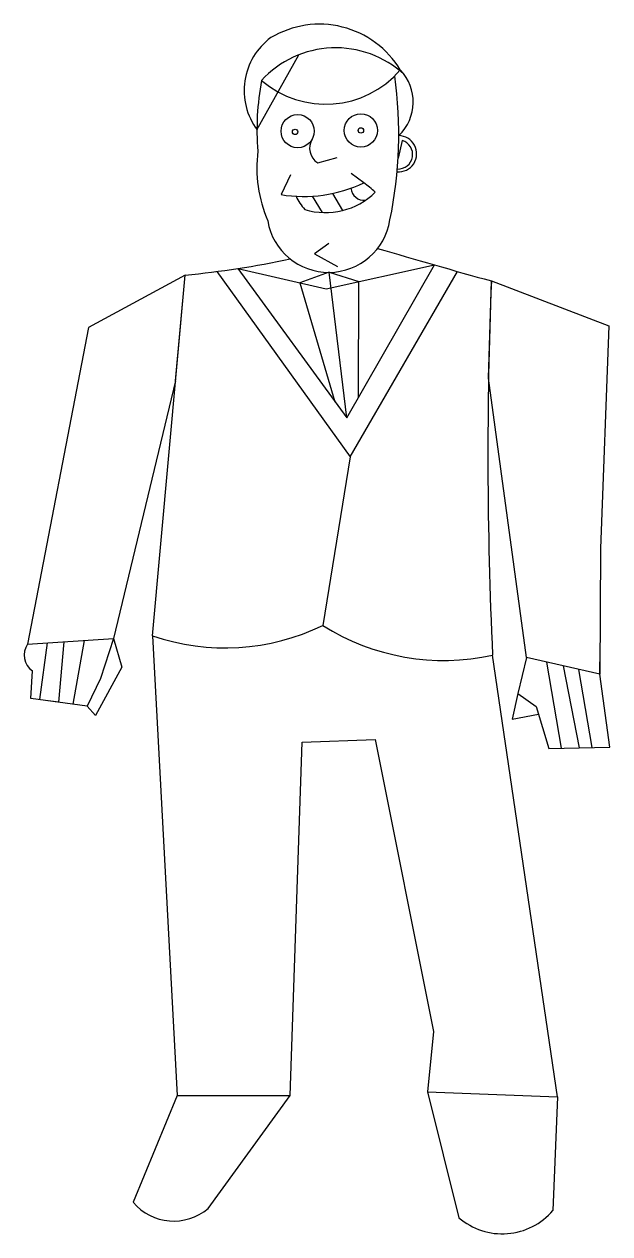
# Model space of a CAD drawing. Header units: millimetres. Extents: x -24 to 111, y -235 to 45.
import ezdxf

# ---------------------------------------------------------------- set-up
doc = ezdxf.new("R2010")
doc.units = ezdxf.units.MM
doc.layers.get('0').update_dxf_attribs({"lineweight": 25, "true_color": 0xffffff})

msp = doc.modelspace()

# ---------------------------------------------------------------- linework, layer by layer
for p, q in [((29.44, 20.33), (39.09, 37.65)), ((62.95, 17.85), (61.98, 13.81)), ((43.44, 12.68), (47.96, 13.96)), ((37.17, 9.95), (34.98, 5.38)), ((54.06, 8.08), (51.2, 10.27)), ((46.84, 5.63), (49.16, 1.69)), ((42.14, 5), (44.49, 1.24)), ((46.04, -5.92), (42.68, -8.31)), ((42.68, -8.31), (48, -11.21)), ((45.4, -16.35), (70.39, -10.85)), ((50.13, -46.18), (70.39, -10.85)), ((12.87, -13.21), (-9.45, -25.28)), ((5.35, -96.46), (12.87, -13.21)), ((10.67, -37.6), (12.87, -13.21)), ((20.2, -12.37), (50.9, -55.16)), ((25.05, -11.68), (50.13, -46.18)), ((25.05, -11.68), (45.4, -16.35)), ((46.09, -12.56), (39.32, -14.96)), ((50.13, -46.18), (46.09, -12.56)), ((46.09, -12.56), (52.92, -14.7)), ((50.9, -55.16), (75.66, -12.35)), ((39.32, -14.96), (47.4, -42.43)), ((52.88, -41.38), (52.92, -14.7)), ((82.87, -37), (83.53, -14.55)), ((83.53, -14.55), (110.64, -24.89)), ((110.64, -24.89), (108.72, -76.35)), ((-9.45, -25.28), (-23.5, -98.41)), ((49.14, -33.15), (49.14, -33.15)), ((10.67, -37.6), (-3.63, -97.06)), ((91.59, -101.49), (82.87, -37)), ((50.9, -55.16), (44.65, -94.06)), ((108.72, -76.35), (108.53, -105.34)), ((-23.5, -98.41), (-3.63, -97.06)), ((-12.99, -112.24), (-10.38, -97.52)), ((-3.63, -97.06), (-6.67, -106.36)), ((-3.63, -97.06), (-1.71, -103.67)), ((5.35, -96.46), (10.99, -202.59)), ((-20.65, -111.2), (-18.86, -98.1)), ((-16.25, -111.8), (-15.08, -97.84)), ((108.53, -105.34), (108.57, -99.57)), ((98.77, -202.87), (83.79, -100.93)), ((91.59, -101.49), (89.6, -109.82)), ((108.53, -105.34), (91.59, -101.49)), ((96.19, -102.53), (99.62, -122.43)), ((-22.75, -110.92), (-22.32, -104.57)), ((-1.71, -103.67), (-7.84, -114.88)), ((100.06, -103.41), (103.79, -122.33)), ((103.6, -104.22), (106.66, -122.26)), ((110.83, -122.16), (108.53, -105.34)), ((-6.67, -106.36), (-9.75, -112.68)), ((-9.75, -112.68), (-22.75, -110.92)), ((-16.25, -111.8), (-19.33, -111.38)), ((89.6, -109.82), (88.34, -115.74)), ((89.6, -109.82), (93.87, -112.76)), ((-7.84, -114.88), (-9.75, -112.68)), ((93.87, -112.76), (96.75, -122.5)), ((88.34, -115.74), (94.4, -114.53)), ((37.07, -202.59), (39.88, -120.99)), ((39.88, -120.99), (56.7, -120.43)), ((56.7, -120.43), (70.16, -187.83)), ((96.75, -122.5), (110.83, -122.16)), ((70.16, -187.83), (68.76, -201.75)), ((10.99, -202.59), (0.84, -227.2)), ((10.99, -202.59), (37.07, -202.59)), ((18.19, -228.64), (37.07, -202.59)), ((68.76, -201.75), (98.77, -202.87)), ((68.76, -201.75), (76.02, -230.81)), ((98.77, -202.87), (97.7, -229.13))]:
    msp.add_line(p, q)
for centre, radius in [((38.82, 20.02), 3.84), ((53.4, 20.19), 3.84), ((38.22, 19.85), 0.623), ((53.4, 20.19), 0.623)]:
    msp.add_circle(centre, radius)
for centre, radius, start, end in [((43.85, 22.95), 21.76, 30.9925, 120.9925), ((41.68, 29.37), 15.21, 126.4307, 216.4307), ((47.61, 15.98), 23.28, 47.3677, 137.3677), ((45.29, 48.96), 22.71, 229.2924, 319.2924), ((54.75, 26.75), 10.72, 313.6753, 43.6753), ((92.17, 20.33), 62.74, 169.5134, 184.5134), ((-33.57, 19.23), 95.73, 348.1203, 8.1203), ((45.58, 16.06), 4, 147.6193, 237.6193), ((62.08, 14.8), 4.19, 265.5803, 89.3542), ((62, 14.63), 3.35, 266.7561, 73.6668), ((60.76, 11.61), 31.36, 173.0591, 203.0591), ((40.24, 36.98), 32.03, 260.5479, 295.5479), ((45.27, 17.49), 16.27, 252.9097, 314.7076), ((54.16, 7.16), 3.09, 186.0005, 276.0005), ((43.1, -8.19), 19.61, 46.0333, 56.0333), ((48.14, 9.23), 10.56, 203.638, 223.638), ((45.99, 1.72), 14.29, 189.6577, 351.1692), ((501.12, 1493.46), 1564.77, 253.52183, 254.52183), ((-8.84, 208.74), 223.01, 275.5877, 281.8946), ((1072.85, -54.73), 990.14, 177.67446, 182.67446), ((22.1, -47.81), 51.45, 250.9893, 295.9893), ((72.52, -50.24), 51.93, 237.5454, 282.5454), ((-19.83, -100.9), 4.43, 145.8173, 235.8173), ((10.24, -219.25), 12.31, 220.2364, 310.2364), ((86.02, -219.13), 15.38, 229.4474, 319.4474)]:
    msp.add_arc(centre, radius, start, end)

doc.saveas('drawing.dxf')
